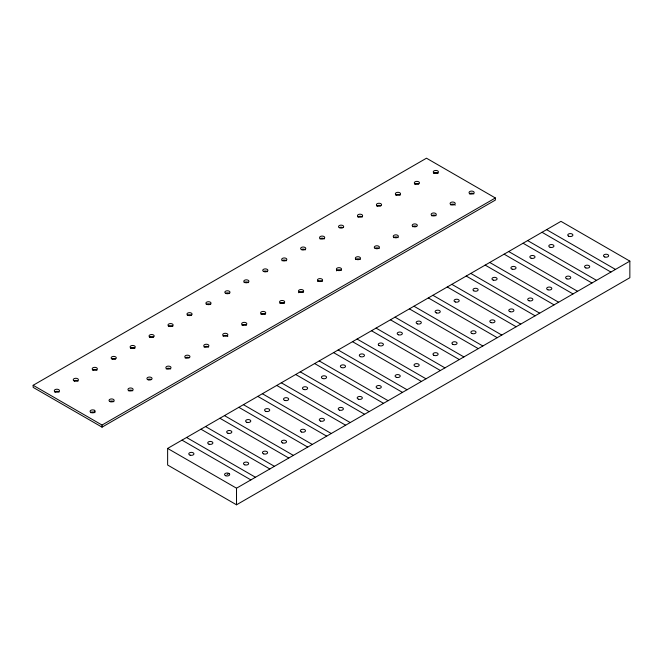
<?xml version="1.0" encoding="UTF-8"?>
<svg xmlns="http://www.w3.org/2000/svg" width="663" height="663" viewBox="0 0 663 663"><rect width="100%" height="100%" fill="white"/><g stroke="black" fill="none" stroke-linecap="round" stroke-linejoin="round"><path stroke-width="0.99" d="M33.15 385.286L426.483 158.2L495.369 197.972L495.369 200.077L102.036 427.154L33.15 387.383L33.15 385.286L102.036 425.049L495.369 197.972M167.631 448.428L560.964 221.351L629.85 261.123L629.85 277.714L236.517 504.8L167.631 465.028L167.631 448.428L236.517 488.2L629.85 261.123M227.127 474.501L228.95 473.448M546.585 229.647L615.471 269.418M542.019 232.29L610.905 272.062M527.64 240.586L596.526 280.358M523.066 243.23L591.951 283.002M508.695 251.526L577.581 291.297M504.12 254.169L573.006 293.933M489.75 262.465L558.627 302.237M485.175 265.109L554.061 304.872M470.796 273.405L539.682 313.176M466.222 276.04L535.107 315.812M451.851 284.344L520.737 324.116M447.276 286.98L516.162 326.751M432.906 295.284L501.783 335.055M428.331 297.919L497.217 337.691M413.952 306.223L482.838 345.995M409.378 308.859L478.263 348.63M395.007 317.163L463.893 356.934M390.432 319.798L459.318 359.57M376.062 328.102L444.939 367.874M371.487 330.738L440.373 370.509M357.108 339.042L425.994 378.805M352.534 341.677L421.419 381.449M338.163 349.981L407.049 389.745M333.588 352.617L402.474 392.388M319.218 360.921L388.104 400.684M314.643 363.556L383.529 403.328M300.264 371.852L369.15 411.624M295.69 374.496L364.575 414.267M281.319 382.791L350.205 422.563M276.744 385.435L345.63 425.207M262.374 393.731L331.26 433.503M257.799 396.375L326.685 436.146M243.42 404.67L312.306 444.442M238.846 407.314L307.731 447.086M224.475 415.61L293.361 455.382M219.901 418.254L288.786 458.025M205.53 426.549L274.416 466.321M200.955 429.193L269.841 468.965M186.576 437.489L255.462 477.261M182.002 440.133L250.887 479.904M236.517 488.2L236.517 504.8M102.036 425.049L102.036 427.154M94.469 410.298L94.469 412.403M90.417 412.709A2.577 1.483 0 0 1 94.875 412.709M54.656 392.065A2.577 1.483 0 0 1 59.115 392.065M109.776 401.463A2.577 1.483 0 0 1 113.829 401.77M74.007 380.819A2.577 1.483 0 0 1 78.06 381.126M128.315 390.83A2.577 1.483 0 0 1 132.774 390.83M92.547 370.186A2.577 1.483 0 0 1 97.013 370.186M147.667 379.584A2.577 1.483 0 0 1 151.313 379.584M111.906 358.94A2.577 1.483 0 0 1 115.553 358.94M166.206 368.951A2.577 1.483 0 0 1 170.673 368.951M130.445 348.307A2.577 1.483 0 0 1 134.904 348.307M185.151 358.012A2.577 1.483 0 0 1 189.212 357.705M149.39 337.368A2.577 1.483 0 0 1 153.443 337.061M204.105 347.072A2.577 1.483 0 0 1 208.563 347.072M168.344 326.428A2.577 1.483 0 0 1 172.803 326.428M223.05 336.133A2.577 1.483 0 0 1 225.619 335.403A2.577 1.483 0 0 1 227.774 336.497M187.289 315.489A2.577 1.483 0 0 1 191.342 315.182M241.995 325.201A2.577 1.483 0 0 1 246.462 325.201M206.234 304.549A2.577 1.483 0 0 1 210.701 304.549M260.949 314.262A2.577 1.483 0 0 1 265.407 314.262M225.594 293.303A2.577 1.483 0 0 1 229.647 293.61M279.894 303.322A2.577 1.483 0 0 1 284.361 303.322M244.133 282.67A2.577 1.483 0 0 1 248.592 282.67M298.582 292.739A2.577 1.483 0 0 1 300.737 291.645A2.577 1.483 0 0 1 303.306 292.383M263.493 271.424A2.577 1.483 0 0 0 267.802 270.761A2.577 1.483 0 0 0 264.645 268.938A2.577 1.483 0 0 0 263.493 271.424A2.577 1.483 0 0 1 267.545 271.731M317.792 281.444A2.577 1.483 0 0 1 322.251 281.444M282.032 260.791A2.577 1.483 0 0 1 286.491 260.791M336.481 270.86A2.577 1.483 0 0 1 338.636 269.775A2.577 1.483 0 0 1 341.205 270.504M301.383 249.545A2.577 1.483 0 0 1 305.436 249.852M355.683 259.565A2.577 1.483 0 0 1 360.15 259.565M319.922 238.912A2.577 1.483 0 0 1 324.389 238.912M375.043 248.318A2.577 1.483 0 0 1 379.095 248.625M339.282 227.666A2.577 1.483 0 0 0 343.591 227.003A2.577 1.483 0 0 0 340.434 225.18A2.577 1.483 0 0 0 339.282 227.666A2.577 1.483 0 0 1 342.928 227.666M393.582 237.686A2.577 1.483 0 0 1 398.049 237.686M357.821 217.041A2.577 1.483 0 0 1 362.28 217.041M412.527 226.746A2.577 1.483 0 0 1 416.588 226.439M376.766 206.102A2.577 1.483 0 0 1 380.819 205.787M431.48 215.806A2.577 1.483 0 0 1 435.939 215.806M395.72 195.162A2.577 1.483 0 0 1 400.179 195.162M450.426 204.867A2.577 1.483 0 0 1 452.995 204.138A2.577 1.483 0 0 1 455.15 205.223M414.665 184.223A2.577 1.483 0 0 1 418.718 183.916M469.371 193.928A2.577 1.483 0 0 1 473.838 193.928M433.61 173.283A2.577 1.483 0 0 1 438.077 173.283M91.361 412.635A2.577 1.483 0 0 0 95.223 411.35A2.577 1.483 0 0 0 91.361 410.065A2.577 1.483 0 0 0 91.361 412.635M55.593 391.99A2.577 1.483 0 0 0 59.463 390.706A2.577 1.483 0 0 0 55.593 389.413A2.577 1.483 0 0 0 55.593 391.99M74.546 381.051A2.577 1.483 0 0 0 78.408 379.766A2.577 1.483 0 0 0 74.546 378.474A2.577 1.483 0 0 0 74.546 381.051M110.307 401.695A2.577 1.483 0 0 0 114.169 400.411A2.577 1.483 0 0 0 110.307 399.126A2.577 1.483 0 0 0 110.307 401.695M129.252 390.764A2.577 1.483 0 0 0 133.122 389.471A2.577 1.483 0 0 0 129.252 388.186A2.577 1.483 0 0 0 129.252 390.764M93.491 370.111A2.577 1.483 0 0 0 97.353 368.827A2.577 1.483 0 0 0 93.491 367.534A2.577 1.483 0 0 0 93.491 370.111M470.316 193.853A2.577 1.483 0 0 0 474.186 192.568A2.577 1.483 0 0 0 470.316 191.284A2.577 1.483 0 0 0 470.316 193.853M434.025 172.977A2.577 1.483 0 0 0 438.334 172.305A2.577 1.483 0 0 0 435.177 170.482A2.577 1.483 0 0 0 434.025 172.977M226.124 293.543A2.577 1.483 0 0 0 229.995 292.25A2.577 1.483 0 0 0 226.124 290.966A2.577 1.483 0 0 0 226.124 293.543M261.893 314.187A2.577 1.483 0 0 0 265.755 312.895A2.577 1.483 0 0 0 261.893 311.61A2.577 1.483 0 0 0 261.893 314.187M150.335 337.293A2.577 1.483 0 0 0 154.197 336.008A2.577 1.483 0 0 0 150.335 334.716A2.577 1.483 0 0 0 150.335 337.293M186.096 357.945A2.577 1.483 0 0 0 189.966 356.653A2.577 1.483 0 0 0 186.096 355.368A2.577 1.483 0 0 0 186.096 357.945M131.39 348.232A2.577 1.483 0 0 0 135.252 346.948A2.577 1.483 0 0 0 131.39 345.655A2.577 1.483 0 0 0 131.39 348.232M167.151 368.885A2.577 1.483 0 0 0 171.013 367.592A2.577 1.483 0 0 0 167.151 366.308A2.577 1.483 0 0 0 167.151 368.885M148.205 379.824A2.577 1.483 0 0 0 152.067 378.532A2.577 1.483 0 0 0 148.205 377.247A2.577 1.483 0 0 0 148.205 379.824M112.437 359.172A2.577 1.483 0 0 0 116.307 357.887A2.577 1.483 0 0 0 112.437 356.595A2.577 1.483 0 0 0 112.437 359.172M169.28 326.353A2.577 1.483 0 0 0 173.151 325.069A2.577 1.483 0 0 0 169.28 323.776A2.577 1.483 0 0 0 169.28 326.353M205.049 347.006A2.577 1.483 0 0 0 208.911 345.713A2.577 1.483 0 0 0 205.049 344.428A2.577 1.483 0 0 0 205.049 347.006M223.464 335.826A2.577 1.483 0 0 0 227.774 335.163A2.577 1.483 0 0 0 224.616 333.34A2.577 1.483 0 0 0 223.464 335.826M188.234 315.414A2.577 1.483 0 0 0 192.096 314.129A2.577 1.483 0 0 0 188.234 312.845A2.577 1.483 0 0 0 188.234 315.414M207.179 304.474A2.577 1.483 0 0 0 211.041 303.19A2.577 1.483 0 0 0 207.179 301.905A2.577 1.483 0 0 0 207.179 304.474M242.94 325.127A2.577 1.483 0 0 0 246.81 323.834A2.577 1.483 0 0 0 242.94 322.549A2.577 1.483 0 0 0 242.94 325.127M244.539 282.363A2.577 1.483 0 0 0 248.849 281.7A2.577 1.483 0 0 0 245.7 279.877A2.577 1.483 0 0 0 244.539 282.363M280.839 303.248A2.577 1.483 0 0 0 284.7 301.963A2.577 1.483 0 0 0 280.839 300.671A2.577 1.483 0 0 0 280.839 303.248M299.784 292.308A2.577 1.483 0 0 0 303.654 291.024A2.577 1.483 0 0 0 299.784 289.731A2.577 1.483 0 0 0 299.784 292.308M282.968 260.725A2.577 1.483 0 0 0 286.839 259.432A2.577 1.483 0 0 0 282.968 258.147A2.577 1.483 0 0 0 282.968 260.725M318.199 281.137A2.577 1.483 0 0 0 322.508 280.466A2.577 1.483 0 0 0 319.359 278.642A2.577 1.483 0 0 0 318.199 281.137M301.922 249.785A2.577 1.483 0 0 0 305.784 248.492A2.577 1.483 0 0 0 301.922 247.208A2.577 1.483 0 0 0 301.922 249.785M337.682 270.429A2.577 1.483 0 0 0 341.544 269.145A2.577 1.483 0 0 0 337.682 267.852A2.577 1.483 0 0 0 337.682 270.429M375.581 248.55A2.577 1.483 0 0 0 379.443 247.266A2.577 1.483 0 0 0 375.581 245.973A2.577 1.483 0 0 0 375.581 248.55M356.628 259.49A2.577 1.483 0 0 0 360.498 258.205A2.577 1.483 0 0 0 356.628 256.913A2.577 1.483 0 0 0 356.628 259.49M320.867 238.846A2.577 1.483 0 0 0 324.729 237.553A2.577 1.483 0 0 0 320.867 236.268A2.577 1.483 0 0 0 320.867 238.846M358.766 216.967A2.577 1.483 0 0 0 362.628 215.674A2.577 1.483 0 0 0 358.766 214.389A2.577 1.483 0 0 0 358.766 216.967M394.526 237.611A2.577 1.483 0 0 0 398.388 236.326A2.577 1.483 0 0 0 394.526 235.034A2.577 1.483 0 0 0 394.526 237.611M412.941 226.439A2.577 1.483 0 0 0 417.251 225.768A2.577 1.483 0 0 0 414.093 223.953A2.577 1.483 0 0 0 412.941 226.439M377.711 206.027A2.577 1.483 0 0 0 381.573 204.734A2.577 1.483 0 0 0 377.711 203.45A2.577 1.483 0 0 0 377.711 206.027M432.425 215.732A2.577 1.483 0 0 0 436.287 214.447A2.577 1.483 0 0 0 432.425 213.154A2.577 1.483 0 0 0 432.425 215.732M396.656 195.088A2.577 1.483 0 0 0 400.527 193.803A2.577 1.483 0 0 0 396.656 192.51A2.577 1.483 0 0 0 396.656 195.088M451.37 204.792A2.577 1.483 0 0 0 455.232 203.508A2.577 1.483 0 0 0 451.37 202.223A2.577 1.483 0 0 0 451.37 204.792M415.61 184.148A2.577 1.483 0 0 0 419.472 182.864A2.577 1.483 0 0 0 415.61 181.571A2.577 1.483 0 0 0 415.61 184.148M225.843 475.785A2.577 1.483 0 0 0 229.705 474.501A2.577 1.483 0 0 0 225.843 473.208A2.577 1.483 0 0 0 225.843 475.785M190.074 455.141A2.577 1.483 0 0 0 193.944 453.848A2.577 1.483 0 0 0 190.074 452.564A2.577 1.483 0 0 0 190.074 455.141M244.788 464.846A2.577 1.483 0 0 0 248.65 463.561A2.577 1.483 0 0 0 244.788 462.268A2.577 1.483 0 0 0 244.788 464.846M209.027 444.202A2.577 1.483 0 0 0 212.889 442.909A2.577 1.483 0 0 0 209.027 441.624A2.577 1.483 0 0 0 209.027 444.202M263.733 453.906A2.577 1.483 0 0 0 267.603 452.622A2.577 1.483 0 0 0 263.733 451.329A2.577 1.483 0 0 0 263.733 453.906M227.973 433.262A2.577 1.483 0 0 0 231.835 431.969A2.577 1.483 0 0 0 227.973 430.685A2.577 1.483 0 0 0 227.973 433.262M282.687 442.967A2.577 1.483 0 0 0 286.549 441.682A2.577 1.483 0 0 0 282.687 440.389A2.577 1.483 0 0 0 282.687 442.967M246.918 422.323A2.577 1.483 0 0 0 250.788 421.03A2.577 1.483 0 0 0 246.918 419.745A2.577 1.483 0 0 0 246.918 422.323M301.632 432.027A2.577 1.483 0 0 0 305.494 430.743A2.577 1.483 0 0 0 301.632 429.45A2.577 1.483 0 0 0 301.632 432.027M265.871 411.383A2.577 1.483 0 0 0 269.733 410.09A2.577 1.483 0 0 0 265.871 408.806A2.577 1.483 0 0 0 265.871 411.383M320.577 421.088A2.577 1.483 0 0 0 324.447 419.803A2.577 1.483 0 0 0 320.577 418.51A2.577 1.483 0 0 0 320.577 421.088M284.817 400.444A2.577 1.483 0 0 0 288.678 399.151A2.577 1.483 0 0 0 284.817 397.866A2.577 1.483 0 0 0 284.817 400.444M339.531 410.148A2.577 1.483 0 0 0 343.393 408.864A2.577 1.483 0 0 0 339.531 407.571A2.577 1.483 0 0 0 339.531 410.148M303.762 389.504A2.577 1.483 0 0 0 307.632 388.211A2.577 1.483 0 0 0 303.762 386.927A2.577 1.483 0 0 0 303.762 389.504M358.476 399.209A2.577 1.483 0 0 0 362.338 397.924A2.577 1.483 0 0 0 358.476 396.631A2.577 1.483 0 0 0 358.476 399.209M322.715 378.565A2.577 1.483 0 0 0 326.577 377.28A2.577 1.483 0 0 0 322.715 375.987A2.577 1.483 0 0 0 322.715 378.565M377.421 388.269A2.577 1.483 0 0 0 381.291 386.985A2.577 1.483 0 0 0 377.421 385.7A2.577 1.483 0 0 0 377.421 388.269M341.66 367.625A2.577 1.483 0 0 0 345.522 366.341A2.577 1.483 0 0 0 341.66 365.048A2.577 1.483 0 0 0 341.66 367.625M396.375 377.33A2.577 1.483 0 0 0 400.237 376.045A2.577 1.483 0 0 0 396.375 374.761A2.577 1.483 0 0 0 396.375 377.33M360.606 356.686A2.577 1.483 0 0 0 364.476 355.401A2.577 1.483 0 0 0 360.606 354.108A2.577 1.483 0 0 0 360.606 356.686M415.32 366.399A2.577 1.483 0 0 0 419.182 365.106A2.577 1.483 0 0 0 415.32 363.821A2.577 1.483 0 0 0 415.32 366.399M379.021 345.514A2.577 1.483 0 0 0 383.33 344.843A2.577 1.483 0 0 0 380.181 343.02A2.577 1.483 0 0 0 379.021 345.514M433.735 355.219A2.577 1.483 0 0 0 438.044 354.556A2.577 1.483 0 0 0 434.887 352.733A2.577 1.483 0 0 0 433.735 355.219M398.504 334.807A2.577 1.483 0 0 0 402.366 333.522A2.577 1.483 0 0 0 398.504 332.229A2.577 1.483 0 0 0 398.504 334.807M452.68 344.279A2.577 1.483 0 0 0 456.989 343.616A2.577 1.483 0 0 0 453.84 341.793A2.577 1.483 0 0 0 452.68 344.279M417.45 323.867A2.577 1.483 0 0 0 421.32 322.583A2.577 1.483 0 0 0 417.45 321.29A2.577 1.483 0 0 0 417.45 323.867M472.164 333.58A2.577 1.483 0 0 0 476.026 332.287A2.577 1.483 0 0 0 472.164 331.003A2.577 1.483 0 0 0 472.164 333.58M436.403 312.928A2.577 1.483 0 0 0 440.265 311.643A2.577 1.483 0 0 0 436.403 310.35A2.577 1.483 0 0 0 436.403 312.928M491.109 322.641A2.577 1.483 0 0 0 494.979 321.348A2.577 1.483 0 0 0 491.109 320.063A2.577 1.483 0 0 0 491.109 322.641M455.348 301.988A2.577 1.483 0 0 0 459.21 300.704A2.577 1.483 0 0 0 455.348 299.411A2.577 1.483 0 0 0 455.348 301.988M510.062 311.701A2.577 1.483 0 0 0 513.924 310.408A2.577 1.483 0 0 0 510.062 309.124A2.577 1.483 0 0 0 510.062 311.701M473.763 290.817A2.577 1.483 0 0 0 478.073 290.145A2.577 1.483 0 0 0 474.915 288.33A2.577 1.483 0 0 0 473.763 290.817M529.008 300.762A2.577 1.483 0 0 0 532.87 299.469A2.577 1.483 0 0 0 529.008 298.184A2.577 1.483 0 0 0 529.008 300.762M493.247 280.109A2.577 1.483 0 0 0 497.109 278.825A2.577 1.483 0 0 0 493.247 277.54A2.577 1.483 0 0 0 493.247 280.109M547.953 289.822A2.577 1.483 0 0 0 551.823 288.529A2.577 1.483 0 0 0 547.953 287.245A2.577 1.483 0 0 0 547.953 289.822M512.192 269.17A2.577 1.483 0 0 0 516.054 267.885A2.577 1.483 0 0 0 512.192 266.601A2.577 1.483 0 0 0 512.192 269.17M566.906 278.883A2.577 1.483 0 0 0 570.768 277.59A2.577 1.483 0 0 0 566.906 276.305A2.577 1.483 0 0 0 566.906 278.883M531.138 258.238A2.577 1.483 0 0 0 535.008 256.946A2.577 1.483 0 0 0 531.138 255.661A2.577 1.483 0 0 0 531.138 258.238M585.852 267.943A2.577 1.483 0 0 0 589.714 266.659A2.577 1.483 0 0 0 585.852 265.366A2.577 1.483 0 0 0 585.852 267.943M550.091 247.299A2.577 1.483 0 0 0 553.953 246.006A2.577 1.483 0 0 0 550.091 244.722A2.577 1.483 0 0 0 550.091 247.299M604.797 257.004A2.577 1.483 0 0 0 608.667 255.719A2.577 1.483 0 0 0 604.797 254.426A2.577 1.483 0 0 0 604.797 257.004M568.506 236.119A2.577 1.483 0 0 0 572.815 235.456A2.577 1.483 0 0 0 569.658 233.633A2.577 1.483 0 0 0 568.506 236.119"/></g></svg>
